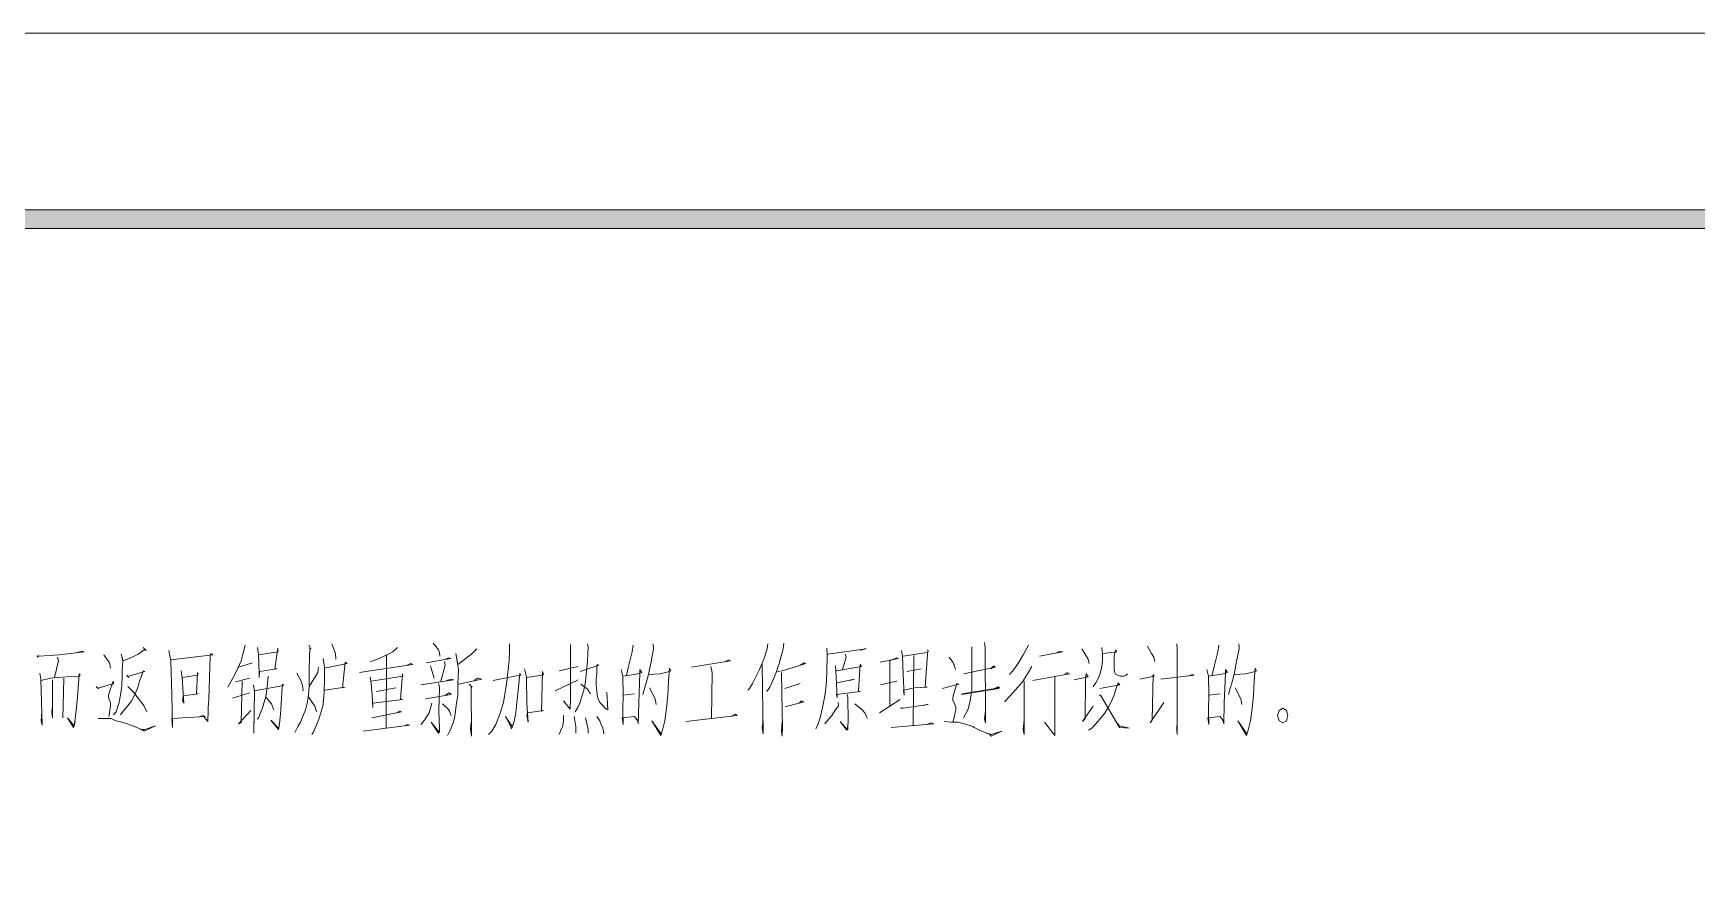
# Model space of a CAD drawing. Header units: millimetres. Extents: x 0 to 829, y 0 to 586.
# Drawn here: x 651.9 to 740.1, y 541.3 to 585.6 of the extents above; entities that cross this region are included whole.
import ezdxf

# ---------------------------------------------------------------- set-up
doc = ezdxf.new("R2010")
doc.units = ezdxf.units.MM

msp = doc.modelspace()

# ---------------------------------------------------------------- hatches: boundary and pattern name
h = msp.add_hatch(color=0)
h.dxf.hatch_style = 2
h.paths.add_polyline_path([(819.788528, 576.266028), (818.80075, 575.281778), (25.142472, 575.281778), (24.154694, 576.266028)])

# ---------------------------------------------------------------- linework, layer by layer
at = {"color": 0, "lineweight": 0}
for points in [[(0, 0), (0, 585.632278), (829.154778, 585.632278), (829.154778, 0)], [(819.788528, 576.266028), (818.80075, 575.281778), (25.142472, 575.281778), (24.154694, 576.266028)], [(718.393139, 549.447861), (718.312, 549.723028), (718.1215, 549.835917), (717.927472, 549.723028), (717.846333, 549.447861), (717.927472, 549.176222), (718.1215, 549.059806), (718.312, 549.176222)]]:
    msp.add_lwpolyline(points, close=True, dxfattribs=at)
for points in [[(663.09875, 553.176722), (662.880028, 552.361806), (662.608389, 551.740917), (662.33675, 551.232917), (662.174472, 550.961278)], [(666.467778, 553.176722), (666.577139, 552.982694), (666.520694, 553.0215), (666.496, 551.97375), (666.496, 551.508083), (666.496, 551.077694), (666.467778, 550.728444), (666.439556, 550.418), (666.386639, 550.107556), (666.3055, 549.758306), (666.167917, 549.447861), (666.033861, 549.098611), (665.896278, 548.865778), (665.734, 548.555333)], [(667.691917, 553.254333), (667.882417, 552.749861), (667.907111, 552.439417)], [(673.071778, 553.293139), (673.343417, 552.943889), (673.396333, 552.788667), (673.424556, 552.594639)], [(677.118139, 553.254333), (677.118139, 552.943889), (677.093444, 552.361806), (677.008778, 551.585694), (677.008778, 551.508083), (676.927639, 550.922472), (676.793583, 550.146361), (676.603083, 549.525472), (676.384361, 548.982194), (676.169167, 548.632944), (676.003361, 548.438917)], [(680.353111, 553.215528), (680.353111, 550.76725), (680.353111, 550.262778), (680.324889, 549.874722), (680.324889, 549.797111), (679.972111, 550.223972)], [(681.249167, 553.254333), (681.277389, 553.099111), (681.249167, 552.323), (681.19625, 551.818528), (681.139806, 551.232917), (681.058667, 550.806056), (680.949306, 550.456806), (680.839944, 550.107556), (680.734111, 549.874722), (680.596528, 549.641889)], [(683.665694, 553.176722), (683.612778, 552.827472), (683.422278, 552.051361), (683.312917, 551.585694)], [(684.727556, 553.254333), (684.75225, 552.982694), (684.618194, 552.323), (684.480611, 551.6245), (684.346556, 551.1165), (684.237194, 550.76725), (684.184278, 550.573222)], [(690.812972, 553.254333), (690.78475, 552.982694), (690.59425, 552.439417), (690.350833, 551.857333), (690.160333, 551.469278), (689.998056, 551.155306), (689.835778, 550.883667), (689.754639, 550.806056)], [(691.656111, 553.293139), (691.627889, 552.982694), (691.409167, 552.206583), (691.246889, 551.740917), (691.056389, 551.271722), (690.922333, 550.961278), (690.760056, 550.728444)], [(701.625611, 553.099111), (701.625611, 551.663306), (701.625611, 551.585694), (701.625611, 550.806056), (701.544472, 550.223972), (701.435111, 549.797111), (701.191694, 549.331444)], [(702.306472, 553.331944), (702.334694, 553.060306), (702.359389, 549.37025), (702.359389, 549.059806), (702.306472, 549.292639), (702.359389, 549.680694)], [(704.641861, 553.176722), (704.345528, 552.67225), (704.098583, 552.245389), (703.80225, 551.818528), (703.636444, 551.6245)], [(710.946, 553.137917), (711.164722, 552.749861), (711.274083, 552.555833), (711.327, 552.323)], [(712.494694, 553.254333), (712.522917, 552.982694), (712.522917, 548.438917), (712.494694, 548.749361), (712.522917, 549.137417)], [(714.72425, 553.176722), (714.667806, 552.827472), (714.477306, 552.051361), (714.371472, 551.585694)], [(715.782583, 553.254333), (715.810806, 552.982694), (715.673222, 552.323), (715.539167, 551.6245), (715.401583, 551.1165), (715.29575, 550.76725), (715.239306, 550.573222)], [(652.120306, 552.67225), (652.067389, 552.555833), (652.17675, 552.594639), (653.235083, 552.67225), (654.568583, 552.827472), (654.431, 552.866278), (654.187583, 552.788667)], [(653.153944, 552.555833), (653.206861, 552.361806), (652.991667, 551.469278)], [(655.598694, 552.67225), (655.736278, 552.478222), (655.898556, 552.245389), (655.951472, 551.97375)], [(657.690667, 553.060306), (657.856472, 552.905083), (657.747111, 552.943889), (657.419028, 552.711056), (657.038028, 552.517028), (656.632333, 552.361806), (656.522972, 552.711056), (656.604111, 552.361806), (656.579417, 551.857333), (656.579417, 551.508083), (656.551194, 551.077694), (656.551194, 551.038889), (656.522972, 550.76725), (656.470056, 550.456806), (656.413611, 550.146361), (656.332472, 549.874722), (656.251333, 549.641889), (656.117278, 549.486667)], [(659.048861, 552.905083), (659.158222, 552.361806), (659.214667, 550.573222), (659.239361, 548.826972), (659.214667, 549.292639), (660.978556, 549.409056), (660.869194, 549.447861), (660.597556, 549.37025)], [(659.158222, 552.400611), (661.387778, 552.67225), (661.278417, 552.749861), (661.250194, 552.594639), (661.169056, 550.301583), (661.140833, 549.874722), (661.140833, 549.564278), (661.116139, 549.292639), (661.116139, 549.137417), (660.925639, 549.37025)], [(662.745972, 552.012556), (663.47975, 552.245389)], [(663.751389, 553.060306), (663.804306, 552.711056), (663.832528, 551.702111), (663.832528, 551.469278), (663.86075, 551.779722), (664.785028, 551.934944), (664.675667, 551.934944), (664.837944, 553.0215), (664.837944, 552.827472), (663.804306, 552.67225)], [(667.229778, 552.478222), (667.310917, 552.012556), (667.310917, 551.430472), (667.282694, 550.689639), (667.229778, 550.029944), (667.120417, 549.641889), (666.982833, 549.215028), (666.848778, 548.865778), (666.711194, 548.555333), (666.630056, 548.438917)], [(667.310917, 551.97375), (668.506833, 552.206583), (668.397472, 552.284194), (668.259889, 550.922472), (668.397472, 550.961278), (667.310917, 550.806056)], [(669.159472, 551.740917), (671.985222, 552.167778), (671.875861, 552.206583), (671.604222, 552.090167)], [(671.170306, 553.060306), (670.923361, 552.827472), (670.461222, 552.594639), (670.108444, 552.439417), (669.89325, 552.361806), (669.727444, 552.323)], [(670.598806, 552.633444), (670.570583, 548.788167)], [(672.690778, 552.245389), (673.996056, 552.478222), (673.886694, 552.517028), (673.720889, 552.439417)], [(673.667972, 552.323), (673.696194, 552.128972), (673.477472, 551.271722)], [(675.378944, 552.982694), (675.107306, 552.711056), (674.373528, 552.167778), (674.267694, 552.749861), (674.40175, 551.896139), (674.40175, 551.857333), (674.373528, 551.155306), (674.373528, 550.534417), (674.292389, 549.991139), (674.21125, 549.409056), (674.101889, 549.021), (673.967833, 548.67175), (673.83025, 548.400111)], [(686.763083, 552.012556), (688.830361, 552.361806), (688.721, 552.400611), (688.558722, 552.323)], [(691.328028, 551.779722), (691.599667, 551.818528), (692.823806, 552.206583), (692.742667, 552.245389), (692.523944, 552.128972)], [(693.938583, 553.0215), (693.963278, 552.711056), (693.938583, 551.740917), (693.910361, 551.038889), (693.829222, 550.495611), (693.719861, 549.874722), (693.585806, 549.331444), (693.476444, 549.021), (693.367083, 548.749361)], [(693.9915, 552.711056), (696.030556, 552.982694), (695.921194, 552.982694), (695.730694, 552.905083)], [(694.915778, 552.711056), (694.968694, 552.555833), (694.781722, 551.896139)], [(696.764333, 552.284194), (697.741528, 552.478222), (697.660389, 552.517028), (697.469889, 552.439417), (697.279389, 552.361806), (697.279389, 549.952333), (696.736111, 549.603083), (697.822667, 550.301583)], [(697.903806, 552.905083), (697.96025, 552.594639), (697.984944, 551.6245), (698.041389, 550.534417), (698.013167, 550.806056), (698.584667, 550.922472), (699.262, 550.961278), (699.156167, 551.000083), (699.290222, 552.943889), (699.318444, 552.827472), (699.237306, 552.788667), (697.984944, 552.594639)], [(698.556444, 552.633444), (698.528222, 548.904583)], [(700.433222, 552.555833), (700.620194, 552.284194), (700.704861, 552.128972)], [(705.213361, 552.594639), (706.4375, 552.827472), (706.299917, 552.866278), (706.137639, 552.788667)], [(707.467611, 552.982694), (707.795694, 552.439417), (707.848611, 552.206583)], [(708.529472, 553.060306), (708.554167, 552.711056), (708.554167, 552.323), (708.50125, 551.97375), (708.420111, 551.6245), (708.31075, 551.388139), (708.201389, 551.194111), (708.067333, 551.000083)], [(708.582389, 552.749861), (709.316167, 552.827472), (709.26325, 552.943889), (709.182111, 552.633444), (709.182111, 552.361806), (709.182111, 552.128972), (709.182111, 551.857333), (709.206806, 551.740917), (709.26325, 551.6245), (709.369083, 551.585694), (709.506667, 551.546889), (709.697167, 551.546889), (709.806528, 551.585694), (709.887667, 551.663306)], [(652.204972, 551.702111), (652.257889, 551.388139), (652.339028, 548.943389), (652.286111, 549.176222), (652.310806, 549.641889)], [(652.257889, 551.310528), (652.772944, 551.430472), (653.182167, 551.469278), (653.644306, 551.508083), (654.296944, 551.546889), (654.349861, 551.6245), (654.296944, 551.663306), (654.212278, 550.418), (654.131139, 549.7195), (654.078222, 549.292639), (654.05, 549.021), (653.997083, 548.826972), (653.669, 549.331444), (654.025306, 548.904583), (654.078222, 549.137417)], [(652.882306, 551.349333), (652.882306, 550.146361), (652.882306, 549.680694), (652.882306, 549.331444), (652.854083, 549.641889), (652.882306, 549.952333)], [(653.482028, 551.430472), (653.453806, 549.991139), (653.425583, 549.331444), (653.425583, 549.525472), (653.453806, 549.797111)], [(656.822833, 551.585694), (656.903972, 551.469278), (656.932194, 551.546889), (657.771806, 551.779722), (657.690667, 551.818528), (657.609528, 551.585694), (657.500167, 551.271722), (657.419028, 551.000083), (657.309667, 550.728444), (657.203833, 550.495611), (657.06625, 550.223972), (656.932194, 550.029944), (656.766389, 549.835917), (656.632333, 549.680694), (656.49475, 549.486667)], [(659.7015, 551.818528), (659.757944, 551.469278), (659.839083, 550.107556), (659.782639, 550.223972), (659.810861, 550.495611), (660.597556, 550.612028), (660.516417, 550.612028), (660.572861, 551.740917), (660.597556, 551.663306), (660.572861, 551.585694), (659.782639, 551.469278)], [(663.342167, 551.430472), (662.583694, 551.232917)], [(664.322889, 551.546889), (664.266444, 550.961278), (664.185306, 550.456806), (664.05125, 549.991139), (664.05125, 549.952333), (663.913667, 549.603083), (663.804306, 549.331444), (663.751389, 549.253833)], [(665.843361, 551.702111), (666.062083, 551.271722), (666.143222, 551.038889), (666.167917, 550.76725)], [(666.982833, 552.012556), (666.958139, 551.740917), (666.496, 551.000083)], [(669.727444, 551.508083), (669.783889, 551.155306), (669.836806, 550.534417), (669.865028, 549.874722), (669.865028, 550.107556), (671.441944, 550.301583), (671.332583, 550.301583), (671.441944, 551.663306), (671.466639, 551.546889), (669.783889, 551.271722)], [(672.419139, 551.077694), (674.158333, 551.349333), (673.996056, 551.388139), (673.777333, 551.310528)], [(672.934194, 552.090167), (673.124694, 551.430472)], [(674.40175, 551.1165), (675.650583, 551.388139), (675.435389, 551.430472), (675.244889, 551.310528)], [(676.250306, 551.310528), (677.661417, 551.585694), (677.717861, 551.585694), (677.661417, 551.702111), (677.6085, 551.1165), (677.527361, 550.301583), (677.446222, 549.603083), (677.336861, 549.059806), (677.2275, 548.749361), (677.146361, 548.943389), (677.008778, 549.215028), (676.902944, 549.409056), (677.255722, 548.865778), (677.308639, 549.021)], [(677.908361, 551.934944), (678.014194, 551.508083), (678.042417, 550.06875), (678.098861, 549.098611), (678.042417, 549.486667), (678.070639, 549.603083), (678.913778, 549.7195), (678.804417, 549.680694), (678.857333, 551.779722), (678.913778, 551.6245), (678.829111, 551.585694), (678.014194, 551.469278)], [(679.538194, 550.76725), (680.758806, 551.349333)], [(679.753389, 551.818528), (680.758806, 552.051361)], [(680.868167, 551.779722), (681.845361, 552.128972), (681.764222, 552.167778), (681.739528, 551.97375), (681.739528, 551.663306), (681.711306, 551.388139), (681.711306, 551.038889), (681.739528, 550.76725), (681.764222, 550.534417), (681.820667, 550.340389), (681.901806, 550.146361), (682.011167, 550.029944), (682.145222, 549.874722), (682.254583, 549.797111), (682.335722, 549.758306), (682.282806, 550.689639)], [(683.041278, 551.896139), (683.122417, 551.546889), (683.150639, 550.573222), (683.122417, 549.758306), (683.150639, 548.982194), (683.097722, 549.331444), (683.750361, 549.409056), (683.912639, 549.176222), (683.937333, 549.021), (683.965556, 550.107556), (684.022, 551.702111), (684.022, 551.896139), (684.127833, 551.740917), (683.912639, 551.663306), (683.150639, 551.546889)], [(684.480611, 551.6245), (685.080333, 551.663306), (685.108556, 551.663306), (685.595389, 551.779722), (685.676528, 551.818528), (685.595389, 551.97375), (685.542472, 551.271722), (685.51425, 550.534417), (685.433111, 549.835917), (685.351972, 549.176222), (685.242611, 548.749361), (685.13325, 548.400111), (684.671111, 549.176222), (685.161472, 548.477722)], [(687.796722, 552.051361), (687.853167, 551.740917), (687.824944, 549.292639)], [(690.513111, 552.167778), (690.569556, 548.477722), (690.513111, 548.826972), (690.569556, 549.176222)], [(691.54675, 551.740917), (691.574972, 549.641889), (691.599667, 548.865778), (691.574972, 548.361306), (691.54675, 548.632944), (691.574972, 549.137417)], [(694.400722, 552.090167), (694.425417, 551.818528), (694.481861, 550.418), (694.453639, 550.573222), (695.702472, 550.728444), (695.621333, 550.76725), (695.702472, 552.167778), (695.783611, 552.051361), (694.453639, 551.818528)], [(694.481861, 551.194111), (695.406139, 551.388139), (695.268556, 551.349333), (695.187417, 551.310528)], [(698.203667, 551.779722), (698.937444, 551.934944)], [(700.676639, 552.167778), (700.757778, 551.896139)], [(701.191694, 551.663306), (702.877972, 552.012556), (702.796833, 552.051361), (702.821528, 552.090167), (702.65925, 551.97375)], [(701.191694, 551.663306), (702.877972, 552.012556), (702.796833, 552.051361), (702.631028, 551.934944)], [(704.807667, 552.051361), (704.588944, 551.663306), (704.317306, 551.232917), (703.936306, 550.806056), (703.664667, 550.495611), (703.364806, 550.185167)], [(704.860583, 551.310528), (706.814972, 551.663306), (706.680917, 551.702111), (706.709139, 551.740917), (706.571556, 551.663306)], [(706.028278, 551.508083), (706.028278, 549.952333), (706.028278, 548.632944), (706.028278, 548.400111), (705.485, 549.098611)], [(707.061917, 551.349333), (707.795694, 551.508083), (707.686333, 551.663306), (707.658111, 551.349333), (707.633417, 549.292639), (707.495833, 549.137417), (708.067333, 549.952333)], [(710.540306, 551.388139), (711.298778, 551.546889), (711.245861, 551.6245), (711.192944, 549.215028), (711.083583, 549.059806), (711.817361, 550.146361)], [(711.651556, 551.388139), (713.418972, 551.585694), (713.309611, 551.6245), (713.094417, 551.546889)], [(714.099833, 551.896139), (714.180972, 551.546889), (714.205667, 550.573222), (714.180972, 549.758306), (714.205667, 548.982194), (714.15275, 549.331444), (714.805389, 549.409056), (714.967667, 549.176222), (714.995889, 549.021), (715.020583, 550.107556), (715.077028, 551.702111), (715.077028, 551.896139), (715.186389, 551.740917), (714.967667, 551.663306), (714.205667, 551.546889)], [(715.539167, 551.6245), (716.135361, 551.663306), (716.163583, 551.663306), (716.653944, 551.779722), (716.735083, 551.818528), (716.653944, 551.97375), (716.5975, 551.271722), (716.569278, 550.534417), (716.488139, 549.835917), (716.407, 549.176222), (716.297639, 548.749361), (716.191806, 548.400111), (715.729667, 549.176222), (716.2165, 548.477722)], [(655.193, 551.000083), (655.302361, 550.883667), (655.355278, 550.922472), (656.141972, 551.155306), (656.089056, 551.271722), (655.870333, 550.612028), (655.845639, 550.495611), (655.870333, 550.340389), (655.951472, 550.146361), (655.951472, 549.952333), (655.926778, 549.758306), (655.898556, 549.564278), (655.870333, 549.409056)], [(656.87575, 551.000083), (657.175611, 550.689639), (657.419028, 550.379194), (657.718889, 549.991139), (657.881167, 549.641889)], [(663.342167, 550.650833), (662.417889, 550.379194)], [(662.936472, 551.271722), (662.880028, 549.059806), (662.745972, 549.021), (663.398611, 549.7195)], [(663.532667, 551.077694), (663.589111, 550.728444), (663.560889, 548.516528), (663.560889, 548.826972), (663.560889, 549.137417)], [(663.589111, 550.76725), (665.137806, 551.038889), (665.081361, 551.1165), (665.056667, 550.922472), (664.972, 549.525472), (664.919083, 549.021), (664.866167, 548.710556), (664.456944, 549.215028), (664.866167, 548.788167)], [(666.439556, 550.456806), (666.792333, 549.952333), (666.877, 549.641889)], [(670.055528, 550.728444), (671.085639, 550.922472)], [(672.662556, 550.340389), (674.02075, 550.573222), (673.996056, 550.612028), (673.911389, 550.650833), (673.720889, 550.534417)], [(673.343417, 551.155306), (673.396333, 550.961278), (673.368111, 549.680694), (673.396333, 548.788167), (673.396333, 548.594139), (673.343417, 548.516528), (672.962417, 549.098611), (673.368111, 548.594139)], [(674.97325, 551.1165), (675.135528, 550.961278), (675.082611, 551.000083), (675.107306, 548.361306), (675.054389, 548.749361), (675.082611, 549.098611)], [(680.896389, 551.1165), (681.249167, 550.844861), (681.411444, 550.612028)], [(683.150639, 550.534417), (683.750361, 550.612028)], [(684.537056, 550.922472), (684.836917, 550.340389), (684.861611, 550.223972), (684.889833, 550.029944)], [(691.709028, 550.883667), (692.523944, 551.155306)], [(695.025139, 550.573222), (695.053361, 550.418), (695.078056, 549.137417), (695.053361, 548.904583), (695.053361, 548.749361), (694.996917, 548.67175), (694.644139, 549.137417), (695.025139, 548.710556), (695.053361, 548.904583)], [(697.660389, 551.271722), (697.632167, 551.271722), (696.789028, 551.077694)], [(700.052222, 550.883667), (700.948278, 551.1165), (700.838917, 551.155306), (700.648417, 550.495611), (700.620194, 550.379194), (700.620194, 550.262778), (700.704861, 550.06875), (700.786, 549.913528), (700.786, 549.758306), (700.648417, 549.137417)], [(701.082333, 550.573222), (703.068472, 550.883667), (702.987333, 550.961278), (702.740389, 550.844861)], [(701.110556, 550.612028), (703.093167, 550.922472), (703.012028, 551.000083)], [(704.398444, 551.271722), (704.398444, 548.438917), (704.345528, 548.710556), (704.398444, 549.215028)], [(708.420111, 550.883667), (709.478444, 551.077694), (709.397306, 551.194111), (709.287944, 550.883667), (709.153889, 550.495611), (709.016306, 550.185167), (708.88225, 549.913528), (708.663528, 549.564278), (708.420111, 549.253833), (708.176694, 548.982194), (707.986194, 548.788167), (707.820389, 548.67175)], [(708.391889, 550.534417), (708.448333, 550.534417), (709.45375, 548.826972), (709.968806, 548.788167), (709.45375, 548.904583), (709.316167, 549.059806)], [(714.205667, 550.534417), (714.805389, 550.612028)], [(715.592083, 550.922472), (715.891944, 550.340389), (715.920167, 550.223972), (715.944861, 550.029944)], [(664.213528, 550.418), (664.485167, 550.06875), (664.619222, 549.758306)], [(669.808583, 549.331444), (671.3855, 549.641889), (671.276139, 549.680694), (671.113861, 549.603083)], [(672.990639, 550.107556), (672.853056, 549.603083), (672.609639, 549.215028), (672.419139, 548.982194)], [(673.558611, 550.06875), (673.858472, 549.797111), (673.939611, 549.680694), (674.02075, 549.447861)], [(691.73725, 549.913528), (692.714444, 550.185167), (692.605083, 550.223972), (692.471028, 550.107556)], [(694.534778, 550.146361), (694.563, 549.952333), (694.425417, 549.797111), (694.210222, 549.447861), (693.9915, 549.215028), (693.829222, 549.021)], [(695.430833, 550.06875), (695.811833, 549.758306), (695.949417, 549.603083), (696.058778, 549.37025), (696.083472, 549.292639)], [(697.850889, 549.835917), (697.984944, 549.835917), (699.318444, 550.029944), (699.237306, 550.029944), (699.046806, 549.991139)], [(655.302361, 549.292639), (655.517556, 549.292639), (655.736278, 549.292639), (655.979694, 549.292639), (656.251333, 549.176222), (656.551194, 549.098611), (656.851056, 549.021), (657.122694, 548.904583), (657.44725, 548.788167), (657.665972, 548.67175), (657.747111, 548.632944), (658.343306, 548.904583), (657.771806, 548.710556), (657.63775, 548.710556), (657.528389, 548.710556)], [(669.346444, 548.632944), (671.819417, 548.943389), (671.713583, 548.982194), (671.547778, 548.904583)], [(679.972111, 549.447861), (679.972111, 549.215028), (679.943889, 548.904583), (679.86275, 548.710556), (679.753389, 548.438917)], [(680.543611, 549.409056), (680.62475, 548.865778), (680.62475, 548.632944), (680.62475, 548.516528)], [(681.139806, 549.331444), (681.19625, 549.098611), (681.249167, 548.865778), (681.277389, 548.710556), (681.277389, 548.516528)], [(681.739528, 549.409056), (681.901806, 549.176222), (681.982944, 548.982194), (682.064083, 548.788167), (682.117, 548.555333), (682.117, 548.477722)], [(686.46675, 549.137417), (689.183139, 549.447861), (689.102, 549.525472), (688.855056, 549.409056)], [(697.360528, 548.826972), (699.614778, 549.021), (699.4525, 549.059806), (699.237306, 548.982194)], [(700.161583, 549.137417), (700.539056, 549.098611), (700.867139, 549.098611), (701.248139, 549.021), (701.682056, 548.865778), (701.763194, 548.826972), (702.168889, 548.632944), (702.578111, 548.438917), (702.65925, 548.361306), (703.23075, 548.632944), (702.65925, 548.438917), (702.334694, 548.555333)]]:
    msp.add_lwpolyline(points, dxfattribs=at)

doc.saveas('drawing.dxf')
